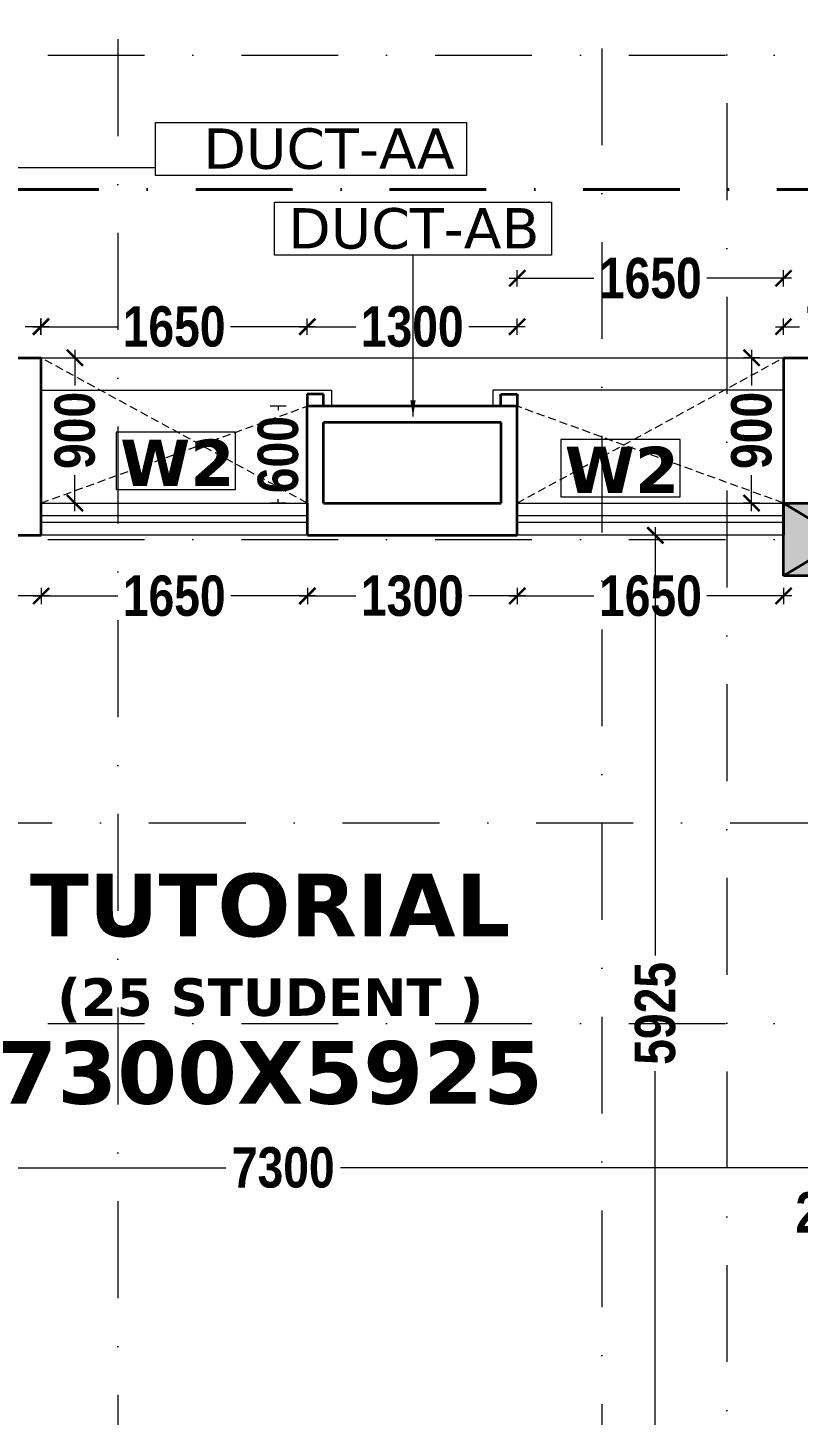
# Model space of a CAD drawing. Header units: millimetres. Extents: x -3092155 to 4513934, y -12317808 to 1850003.
# Drawn here: x -391892 to -387119, y -5699629 to -5691031 of the extents above; entities that cross this region are included whole.
import ezdxf

# ---------------------------------------------------------------- set-up
doc = ezdxf.new("R2010")
doc.units = ezdxf.units.MM
doc.header["$LTSCALE"] = 2
doc.header["$MEASUREMENT"] = 0
doc.header["$PDMODE"] = 34
doc.header["$PDSIZE"] = 500
for name, pattern in [('DASHDOT', [1, 0.5, -0.25, 0, -0.25]), ('DASHED2', [0.375, 0.25, -0.125]), ('HIDDEN', [0.375, 0.25, -0.125])]:
    doc.linetypes.add(name, pattern=pattern)
for name, color, linetype, lineweight, true_color in [('AEROW', 7, 'Continuous', 15, 0x0d0d0d), ('DOT', 7, 'DASHED2', 0, 0x89067c), ('duct text', 7, 'Continuous', 5, 0x30182a)]:
    doc.layers.add(name, color=color, linetype=linetype, lineweight=lineweight, true_color=true_color)
for name, color, linetype, lineweight in [('coloumn', 10, 'Continuous', 35), ('cornice', 12, 'Continuous', 25), ('D DIM', 250, 'Continuous', 9), ('DUCT', 37, 'Continuous', 35), ('glass', 5, 'Continuous', 15), ('GRID', 251, 'DASHDOT', 5), ('PROJ', 251, 'HIDDEN', 5), ('SILL', 74, 'Continuous', 9), ('TEXT', 7, 'Continuous', 13), ('VENTI', 162, 'Continuous', 5), ('W2', 162, 'Continuous', 5), ('WAll', 250, 'Continuous', 35)]:
    doc.layers.add(name, color=color, linetype=linetype, lineweight=lineweight)
doc.styles.add('INNER DIM', font='ARIALNB.TTF', dxfattribs={"height": 250})
doc.styles.add('style2', font='verdana.ttf')
doc.dimstyles.new('external final', dxfattribs={"dimscale": 0, "dimtxt": 250, "dimasz": 100, "dimexe": 50, "dimexo": 50, "dimgap": 50, "dimtad": 0, "dimdec": 0, "dimzin": 0, "dimdsep": 46, "dimtxsty": 'INNER DIM', "dimblk": 'ARCHTICK', "dimcen": 100, "dimdle": 50, "dimclrd": 256, "dimclre": 256, "dimclrt": 256, "dimadec": 0, "dimazin": 0, "dimtfac": 1, "dimtdec": 0, "dimtix": 1, "dimtmove": 1, "dimatfit": 3, "dimfxl": 50, "dimfxlon": 1, "dimtolj": 1, "dimtzin": 0, "dimlwd": -1, "dimlwe": -1, "dimarcsym": 1})
doc.dimstyles.new('INNER DIM', dxfattribs={"dimscale": 0, "dimtxt": 250, "dimasz": 100, "dimexe": 50, "dimexo": 50, "dimgap": 50, "dimtad": 0, "dimdec": 0, "dimzin": 0, "dimdsep": 46, "dimtxsty": 'INNER DIM', "dimblk": 'ARCHTICK', "dimcen": 100, "dimdle": 50, "dimclrd": 256, "dimclre": 256, "dimclrt": 256, "dimadec": 0, "dimazin": 0, "dimtfac": 1, "dimtdec": 0, "dimtix": 1, "dimtmove": 2, "dimatfit": 3, "dimfxl": 50, "dimfxlon": 1, "dimtolj": 1, "dimtzin": 0, "dimlwd": -1, "dimlwe": -1, "dimarcsym": 1})

# ---------------------------------------------------------------- blocks, each defined once
blk = doc.blocks.new('_ArchTick')
at = {"color": 0, "linetype": 'ByBlock', "const_width": 0.15}
blk.add_lwpolyline([(-0.5, -0.5), (0.5, 0.5)], dxfattribs=at)
blk = doc.blocks.new('*D697')
at = {"layer": 'D DIM', "ltscale": 100, "transparency": 16777216}
for p, q in [((-393959.3, -5698044.7), (-393959.3, -5698144.7)), ((-386659.7, -5698044.7), (-386659.7, -5698144.7)), ((-394009.3, -5698094.7), (-390665, -5698094.7)), ((-386609.7, -5698094.7), (-389954, -5698094.7))]:
    blk.add_line(p, q, dxfattribs=at)
at = {"layer": 'Defpoints', "color": 0, "lineweight": 50, "ltscale": 100, "transparency": 16777216}
for p in [(-393959.3, -5697426.2), (-386659.7, -5697901.2), (-386659.7, -5698094.7)]:
    blk.add_point(p, dxfattribs=at)
at = {"layer": 'D DIM', "ltscale": 100, "transparency": 16777216, "xscale": 100, "yscale": 100, "zscale": 100, "rotation": 180}
blk.add_blockref('_ArchTick', (-393959.3, -5698094.7), dxfattribs=at)
at = {"layer": 'D DIM', "ltscale": 100, "transparency": 16777216, "xscale": 100, "yscale": 100, "zscale": 100}
blk.add_blockref('_ArchTick', (-386659.7, -5698094.7), dxfattribs=at)
at = {"layer": 'D DIM', "ltscale": 100, "transparency": 16777216, "insert": (-390309.5, -5698094.7), "char_height": 250, "attachment_point": 5, "style": 'INNER DIM'}
blk.add_mtext('\\A1;7300', dxfattribs=at)
blk = doc.blocks.new('*D698')
at = {"layer": 'D DIM', "ltscale": 100, "transparency": 16777216}
for p, q in [((-386659.7, -5698044.7), (-386659.7, -5698144.7)), ((-386459.7, -5698044.7), (-386459.7, -5698144.7)), ((-386709.7, -5698094.7), (-386409.7, -5698094.7))]:
    blk.add_line(p, q, dxfattribs=at)
at = {"layer": 'Defpoints', "color": 0, "lineweight": 50, "ltscale": 100, "transparency": 16777216}
for p in [(-386659.7, -5697901.2), (-386459.7, -5697901.2), (-386459.7, -5698094.7)]:
    blk.add_point(p, dxfattribs=at)
at = {"layer": 'D DIM', "ltscale": 100, "transparency": 16777216, "xscale": 100, "yscale": 100, "zscale": 100, "rotation": 180}
blk.add_blockref('_ArchTick', (-386659.7, -5698094.7), dxfattribs=at)
at = {"layer": 'D DIM', "ltscale": 100, "transparency": 16777216, "xscale": 100, "yscale": 100, "zscale": 100}
blk.add_blockref('_ArchTick', (-386459.7, -5698094.7), dxfattribs=at)
at = {"layer": 'D DIM', "ltscale": 100, "transparency": 16777216, "insert": (-386896.4, -5698373.9), "char_height": 250, "attachment_point": 5, "style": 'INNER DIM'}
blk.add_mtext('\\A1;200', dxfattribs=at)
blk = doc.blocks.new('*D730')
at = {"layer": 'D DIM', "ltscale": 100, "transparency": 16777216}
for p, q in [((-438689.1, 360.6), (-438689.1, 460.6)), ((998.8, 360.6), (998.8, 460.6)), ((1048.8, 410.6), (-438739.1, 410.6))]:
    blk.add_line(p, q, dxfattribs=at)
at = {"layer": 'Defpoints', "color": 0, "lineweight": 50, "ltscale": 100, "transparency": 16777216}
for p in [(-438689.1, 410.6), (998.8, 0), (-438689.1, -5723126.2)]:
    blk.add_point(p, dxfattribs=at)
at = {"layer": 'D DIM', "ltscale": 100, "transparency": 16777216, "xscale": 100, "yscale": 100, "zscale": 100, "rotation": 180}
blk.add_blockref('_ArchTick', (-438689.1, 410.6), dxfattribs=at)
at = {"layer": 'D DIM', "ltscale": 100, "transparency": 16777216, "xscale": 100, "yscale": 100, "zscale": 100}
blk.add_blockref('_ArchTick', (998.8, 410.6), dxfattribs=at)
at = {"layer": 'D DIM', "ltscale": 100, "transparency": 16777216, "insert": (1326.5, 835.2), "char_height": 250, "attachment_point": 5, "style": 'INNER DIM'}
blk.add_mtext('\\A1;439688', dxfattribs=at)
blk = doc.blocks.new('*D359')
at = {"layer": 'D DIM', "ltscale": 100, "transparency": 16777216}
for p, q in [((-387954.3, -5694176.2), (-388054.3, -5694176.2)), ((-388004.3, -5694126.2), (-388004.3, -5696780.9)), ((-388004.3, -5700151.2), (-388004.3, -5697496.5)), ((-387954.3, -5700101.2), (-388054.3, -5700101.2))]:
    blk.add_line(p, q, dxfattribs=at)
at = {"layer": 'Defpoints', "color": 0, "lineweight": 50, "ltscale": 100, "transparency": 16777216}
for p in [(-387869.4, -5694176.2), (-388004.3, -5700101.2), (-387869.4, -5700101.2)]:
    blk.add_point(p, dxfattribs=at)
at = {"layer": 'D DIM', "ltscale": 100, "transparency": 16777216, "xscale": 100, "yscale": 100, "zscale": 100}
for p, rotation in [((-388004.3, -5694176.2), 90), ((-388004.3, -5700101.2), 270)]:
    blk.add_blockref('_ArchTick', p, dxfattribs=dict(at, rotation=rotation))
at = {"layer": 'D DIM', "ltscale": 100, "transparency": 16777216, "insert": (-388004.3, -5697138.7), "char_height": 250, "attachment_point": 5, "rotation": 90, "style": 'INNER DIM'}
blk.add_mtext('\\A1;5925', dxfattribs=at)
blk = doc.blocks.new('*D586')
at = {"layer": 'D DIM', "ltscale": 100, "transparency": 16777216}
for p, q in [((-388859.3, -5694501.9), (-388859.3, -5694601.9)), ((-387209.3, -5694501.9), (-387209.3, -5694601.9)), ((-388909.3, -5694551.9), (-388384.5, -5694551.9)), ((-387159.3, -5694551.9), (-387684.1, -5694551.9))]:
    blk.add_line(p, q, dxfattribs=at)
at = {"layer": 'Defpoints', "color": 0, "lineweight": 50, "ltscale": 100, "transparency": 16777216}
for p in [(-388859.3, -5694176.2), (-387209.3, -5694201.2), (-388859.3, -5694551.9)]:
    blk.add_point(p, dxfattribs=at)
at = {"layer": 'D DIM', "ltscale": 100, "transparency": 16777216, "xscale": 100, "yscale": 100, "zscale": 100, "rotation": 180}
blk.add_blockref('_ArchTick', (-388859.3, -5694551.9), dxfattribs=at)
at = {"layer": 'D DIM', "ltscale": 100, "transparency": 16777216, "xscale": 100, "yscale": 100, "zscale": 100}
blk.add_blockref('_ArchTick', (-387209.3, -5694551.9), dxfattribs=at)
at = {"layer": 'D DIM', "ltscale": 100, "transparency": 16777216, "insert": (-388034.3, -5694551.9), "char_height": 250, "attachment_point": 5, "style": 'INNER DIM'}
blk.add_mtext('\\A1;1650', dxfattribs=at)
blk = doc.blocks.new('*D587')
at = {"layer": 'D DIM', "ltscale": 100, "transparency": 16777216}
for p, q in [((-390159.8, -5694501.9), (-390159.8, -5694601.9)), ((-388859.3, -5694501.9), (-388859.3, -5694601.9)), ((-390209.8, -5694551.9), (-389859.8, -5694551.9)), ((-388809.3, -5694551.9), (-389159.3, -5694551.9))]:
    blk.add_line(p, q, dxfattribs=at)
at = {"layer": 'Defpoints', "color": 0, "lineweight": 50, "ltscale": 100, "transparency": 16777216}
for p in [(-390159.8, -5694176.2), (-388859.3, -5694176.2), (-390159.8, -5694551.9)]:
    blk.add_point(p, dxfattribs=at)
at = {"layer": 'D DIM', "ltscale": 100, "transparency": 16777216, "xscale": 100, "yscale": 100, "zscale": 100, "rotation": 180}
blk.add_blockref('_ArchTick', (-390159.8, -5694551.9), dxfattribs=at)
at = {"layer": 'D DIM', "ltscale": 100, "transparency": 16777216, "xscale": 100, "yscale": 100, "zscale": 100}
blk.add_blockref('_ArchTick', (-388859.3, -5694551.9), dxfattribs=at)
at = {"layer": 'D DIM', "ltscale": 100, "transparency": 16777216, "insert": (-389509.5, -5694551.9), "char_height": 250, "attachment_point": 5, "style": 'INNER DIM'}
blk.add_mtext('\\A1;1300', dxfattribs=at)
blk = doc.blocks.new('*D588')
at = {"layer": 'D DIM', "ltscale": 100, "transparency": 16777216}
for p, q in [((-391809.8, -5694501.9), (-391809.8, -5694601.9)), ((-390159.8, -5694501.9), (-390159.8, -5694601.9)), ((-391859.8, -5694551.9), (-391335, -5694551.9)), ((-390109.8, -5694551.9), (-390634.6, -5694551.9))]:
    blk.add_line(p, q, dxfattribs=at)
at = {"layer": 'Defpoints', "color": 0, "lineweight": 50, "ltscale": 100, "transparency": 16777216}
for p in [(-391809.8, -5694176.2), (-390159.8, -5694176.2), (-391809.8, -5694551.9)]:
    blk.add_point(p, dxfattribs=at)
at = {"layer": 'D DIM', "ltscale": 100, "transparency": 16777216, "xscale": 100, "yscale": 100, "zscale": 100, "rotation": 180}
blk.add_blockref('_ArchTick', (-391809.8, -5694551.9), dxfattribs=at)
at = {"layer": 'D DIM', "ltscale": 100, "transparency": 16777216, "xscale": 100, "yscale": 100, "zscale": 100}
blk.add_blockref('_ArchTick', (-390159.8, -5694551.9), dxfattribs=at)
at = {"layer": 'D DIM', "ltscale": 100, "transparency": 16777216, "insert": (-390984.8, -5694551.9), "char_height": 250, "attachment_point": 5, "style": 'INNER DIM'}
blk.add_mtext('\\A1;1650', dxfattribs=at)
blk = doc.blocks.new('*D589')
at = {"layer": 'D DIM', "ltscale": 100, "transparency": 16777216}
for p, q in [((-393959.3, -5694501.9), (-393959.3, -5694601.9)), ((-391809.8, -5694501.9), (-391809.8, -5694601.9)), ((-394009.3, -5694551.9), (-393740.9, -5694551.9)), ((-391759.8, -5694551.9), (-393024.9, -5694551.9))]:
    blk.add_line(p, q, dxfattribs=at)
at = {"layer": 'Defpoints', "color": 0, "lineweight": 50, "ltscale": 100, "transparency": 16777216}
for p in [(-393959.3, -5694176.2), (-391809.8, -5694176.2), (-393959.3, -5694551.9)]:
    blk.add_point(p, dxfattribs=at)
at = {"layer": 'D DIM', "ltscale": 100, "transparency": 16777216, "xscale": 100, "yscale": 100, "zscale": 100, "rotation": 180}
blk.add_blockref('_ArchTick', (-393959.3, -5694551.9), dxfattribs=at)
at = {"layer": 'D DIM', "ltscale": 100, "transparency": 16777216, "xscale": 100, "yscale": 100, "zscale": 100}
blk.add_blockref('_ArchTick', (-391809.8, -5694551.9), dxfattribs=at)
at = {"layer": 'D DIM', "ltscale": 100, "transparency": 16777216, "insert": (-393382.9, -5694551.9), "char_height": 250, "attachment_point": 5, "style": 'INNER DIM'}
blk.add_mtext('\\A1;2150', dxfattribs=at)
blk = doc.blocks.new('*D590')
at = {"layer": 'D DIM', "ltscale": 100, "transparency": 16777216}
for p, q in [((-391650.4, -5693076.2), (-391550.4, -5693076.2)), ((-391600.4, -5693026.2), (-391600.4, -5693248.8)), ((-391600.4, -5694026.2), (-391600.4, -5693803.6)), ((-391650.4, -5693976.2), (-391550.4, -5693976.2))]:
    blk.add_line(p, q, dxfattribs=at)
at = {"layer": 'Defpoints', "color": 0, "lineweight": 50, "ltscale": 100, "transparency": 16777216}
for p in [(-391895.3, -5693076.2), (-391600.4, -5693076.2), (-391809.8, -5693976.2)]:
    blk.add_point(p, dxfattribs=at)
at = {"layer": 'D DIM', "ltscale": 100, "transparency": 16777216, "xscale": 100, "yscale": 100, "zscale": 100}
for p, rotation in [((-391600.4, -5693076.2), 90), ((-391600.4, -5693976.2), 270)]:
    blk.add_blockref('_ArchTick', p, dxfattribs=dict(at, rotation=rotation))
at = {"layer": 'D DIM', "ltscale": 100, "transparency": 16777216, "insert": (-391600.4, -5693526.2), "char_height": 250, "attachment_point": 5, "rotation": 90, "style": 'INNER DIM'}
blk.add_mtext('\\A1;900', dxfattribs=at)
blk = doc.blocks.new('*D591')
at = {"layer": 'D DIM', "ltscale": 100, "transparency": 16777216}
for p, q in [((-387357.9, -5693076.2), (-387457.9, -5693076.2)), ((-387407.9, -5693026.2), (-387407.9, -5693248.8)), ((-387407.9, -5694026.2), (-387407.9, -5693803.6)), ((-387357.9, -5693976.2), (-387457.9, -5693976.2))]:
    blk.add_line(p, q, dxfattribs=at)
at = {"layer": 'Defpoints', "color": 0, "lineweight": 50, "ltscale": 100, "transparency": 16777216}
for p in [(-387407.9, -5693076.2), (-387127.4, -5693076.2), (-387209.3, -5693976.2)]:
    blk.add_point(p, dxfattribs=at)
at = {"layer": 'D DIM', "ltscale": 100, "transparency": 16777216, "xscale": 100, "yscale": 100, "zscale": 100}
for p, rotation in [((-387407.9, -5693076.2), 90), ((-387407.9, -5693976.2), 270)]:
    blk.add_blockref('_ArchTick', p, dxfattribs=dict(at, rotation=rotation))
at = {"layer": 'D DIM', "ltscale": 100, "transparency": 16777216, "insert": (-387407.9, -5693526.2), "char_height": 250, "attachment_point": 5, "rotation": 90, "style": 'INNER DIM'}
blk.add_mtext('\\A1;900', dxfattribs=at)
blk = doc.blocks.new('*D604')
at = {"layer": 'D DIM', "ltscale": 100, "transparency": 16777216}
for p, q in [((-387259.7, -5692883.4), (-387110.6, -5692883.4)), ((-387209.7, -5692933.4), (-387209.7, -5692833.4)), ((-386409.7, -5692883.4), (-386558.8, -5692883.4)), ((-386459.7, -5692933.4), (-386459.7, -5692833.4))]:
    blk.add_line(p, q, dxfattribs=at)
at = {"layer": 'Defpoints', "color": 0, "lineweight": 50, "ltscale": 100, "transparency": 16777216}
for p in [(-386459.7, -5692883.4), (-387209.7, -5693376.2), (-386459.7, -5693376.2)]:
    blk.add_point(p, dxfattribs=at)
at = {"layer": 'D DIM', "ltscale": 100, "transparency": 16777216, "xscale": 100, "yscale": 100, "zscale": 100, "rotation": 180}
blk.add_blockref('_ArchTick', (-387209.7, -5692883.4), dxfattribs=at)
at = {"layer": 'D DIM', "ltscale": 100, "transparency": 16777216, "xscale": 100, "yscale": 100, "zscale": 100}
blk.add_blockref('_ArchTick', (-386459.7, -5692883.4), dxfattribs=at)
at = {"layer": 'D DIM', "ltscale": 100, "transparency": 16777216, "insert": (-386834.7, -5692883.4), "char_height": 250, "attachment_point": 5, "style": 'INNER DIM'}
blk.add_mtext('\\A1;750', dxfattribs=at)
blk = doc.blocks.new('*D941')
at = {"layer": 'D DIM', "ltscale": 100, "transparency": 16777216}
for p, q in [((-388860.1, -5692633.4), (-388860.1, -5692533.4)), ((-387210.1, -5692633.4), (-387210.1, -5692533.4)), ((-388910.1, -5692583.4), (-388385.3, -5692583.4)), ((-387160.1, -5692583.4), (-387684.9, -5692583.4))]:
    blk.add_line(p, q, dxfattribs=at)
at = {"layer": 'Defpoints', "color": 0, "lineweight": 50, "ltscale": 100, "transparency": 16777216}
for p in [(-388860.1, -5692583.4), (-388860.1, -5693076.2), (-387210.1, -5693076.2)]:
    blk.add_point(p, dxfattribs=at)
at = {"layer": 'D DIM', "ltscale": 100, "transparency": 16777216, "xscale": 100, "yscale": 100, "zscale": 100, "rotation": 180}
blk.add_blockref('_ArchTick', (-388860.1, -5692583.4), dxfattribs=at)
at = {"layer": 'D DIM', "ltscale": 100, "transparency": 16777216, "xscale": 100, "yscale": 100, "zscale": 100}
blk.add_blockref('_ArchTick', (-387210.1, -5692583.4), dxfattribs=at)
at = {"layer": 'D DIM', "ltscale": 100, "transparency": 16777216, "insert": (-388035.1, -5692583.4), "char_height": 250, "attachment_point": 5, "style": 'INNER DIM'}
blk.add_mtext('\\A1;1650', dxfattribs=at)
blk = doc.blocks.new('*D942')
at = {"layer": 'D DIM', "ltscale": 100, "transparency": 16777216}
for p, q in [((-391860.6, -5692883.4), (-391335.8, -5692883.4)), ((-391810.6, -5692933.4), (-391810.6, -5692833.4)), ((-390110.6, -5692883.4), (-390635.4, -5692883.4)), ((-390160.6, -5692933.4), (-390160.6, -5692833.4))]:
    blk.add_line(p, q, dxfattribs=at)
at = {"layer": 'Defpoints', "color": 0, "lineweight": 50, "ltscale": 100, "transparency": 16777216}
for p in [(-391810.6, -5692883.4), (-391810.6, -5693076.2), (-390160.6, -5693376.2)]:
    blk.add_point(p, dxfattribs=at)
at = {"layer": 'D DIM', "ltscale": 100, "transparency": 16777216, "xscale": 100, "yscale": 100, "zscale": 100, "rotation": 180}
blk.add_blockref('_ArchTick', (-391810.6, -5692883.4), dxfattribs=at)
at = {"layer": 'D DIM', "ltscale": 100, "transparency": 16777216, "xscale": 100, "yscale": 100, "zscale": 100}
blk.add_blockref('_ArchTick', (-390160.6, -5692883.4), dxfattribs=at)
at = {"layer": 'D DIM', "ltscale": 100, "transparency": 16777216, "insert": (-390985.6, -5692883.4), "char_height": 250, "attachment_point": 5, "style": 'INNER DIM'}
blk.add_mtext('\\A1;1650', dxfattribs=at)
blk = doc.blocks.new('*D943')
at = {"layer": 'D DIM', "ltscale": 100, "transparency": 16777216}
for p, q in [((-390210.6, -5692883.4), (-389860.6, -5692883.4)), ((-390160.6, -5692933.4), (-390160.6, -5692833.4)), ((-388810.1, -5692883.4), (-389160.1, -5692883.4)), ((-388860.1, -5692933.4), (-388860.1, -5692833.4))]:
    blk.add_line(p, q, dxfattribs=at)
at = {"layer": 'Defpoints', "color": 0, "lineweight": 50, "ltscale": 100, "transparency": 16777216}
for p in [(-390160.6, -5692883.4), (-388860.1, -5693480), (-390160.6, -5693524.6)]:
    blk.add_point(p, dxfattribs=at)
at = {"layer": 'D DIM', "ltscale": 100, "transparency": 16777216, "xscale": 100, "yscale": 100, "zscale": 100, "rotation": 180}
blk.add_blockref('_ArchTick', (-390160.6, -5692883.4), dxfattribs=at)
at = {"layer": 'D DIM', "ltscale": 100, "transparency": 16777216, "xscale": 100, "yscale": 100, "zscale": 100}
blk.add_blockref('_ArchTick', (-388860.1, -5692883.4), dxfattribs=at)
at = {"layer": 'D DIM', "ltscale": 100, "transparency": 16777216, "insert": (-389510.4, -5692883.4), "char_height": 250, "attachment_point": 5, "style": 'INNER DIM'}
blk.add_mtext('\\A1;1300', dxfattribs=at)
blk = doc.blocks.new('*D945')
at = {"layer": 'D DIM', "ltscale": 100, "transparency": 16777216}
for p, q in [((-392610.2, -5692883.4), (-392461.1, -5692883.4)), ((-392560.2, -5692933.4), (-392560.2, -5692833.4)), ((-391760.2, -5692883.4), (-391909.3, -5692883.4)), ((-391810.2, -5692933.4), (-391810.2, -5692833.4))]:
    blk.add_line(p, q, dxfattribs=at)
at = {"layer": 'Defpoints', "color": 0, "lineweight": 50, "ltscale": 100, "transparency": 16777216}
for p in [(-391810.2, -5692883.4), (-392560.2, -5693076.2), (-391810.2, -5693376.2)]:
    blk.add_point(p, dxfattribs=at)
at = {"layer": 'D DIM', "ltscale": 100, "transparency": 16777216, "xscale": 100, "yscale": 100, "zscale": 100, "rotation": 180}
blk.add_blockref('_ArchTick', (-392560.2, -5692883.4), dxfattribs=at)
at = {"layer": 'D DIM', "ltscale": 100, "transparency": 16777216, "xscale": 100, "yscale": 100, "zscale": 100}
blk.add_blockref('_ArchTick', (-391810.2, -5692883.4), dxfattribs=at)
at = {"layer": 'D DIM', "ltscale": 100, "transparency": 16777216, "insert": (-392185.2, -5692883.4), "char_height": 250, "attachment_point": 5, "style": 'INNER DIM'}
blk.add_mtext('\\A1;750', dxfattribs=at)
blk = doc.blocks.new('F.F')
at = {"layer": 'coloumn', "ltscale": 100}
blk.add_hatch(color=256, dxfattribs=at).paths.add_polyline_path([(-159080.3, -5847756.2), (-159080.3, -5847306.2), (-159830.3, -5847306.2), (-159830.3, -5847756.2)])
for p, q in [((-159830.3, -5847756.2), (-159830.3, -5847306.2)), ((-159830.3, -5847306.2), (-159080.3, -5847306.2)), ((-159080.3, -5847756.2), (-159830.3, -5847756.2))]:
    blk.add_line(p, q, dxfattribs=at)
blk.add_lwpolyline([(-159080.3, -5847756.2), (-159830.3, -5847306.2), (-159080.3, -5847306.2), (-159830.3, -5847756.2)], dxfattribs=at)
blk = doc.blocks.new('*D1087')
at = {"layer": 'D DIM', "ltscale": 100, "transparency": 16777216}
for p, q in [((-390291.1, -5693376.2), (-390391.1, -5693376.2)), ((-390341.1, -5693376.2), (-390341.1, -5693400.4)), ((-390291.1, -5693976.2), (-390391.1, -5693976.2)), ((-390341.1, -5693976.2), (-390341.1, -5693952.1))]:
    blk.add_line(p, q, dxfattribs=at)
at = {"layer": 'Defpoints', "color": 0, "lineweight": 50, "ltscale": 100, "transparency": 16777216}
for p in [(-390096.8, -5693376.2), (-390341.1, -5693976.2), (-390060.6, -5693976.2)]:
    blk.add_point(p, dxfattribs=at)
at = {"layer": 'D DIM', "ltscale": 100, "transparency": 16777216, "insert": (-390341.1, -5693676.2), "char_height": 250, "attachment_point": 5, "rotation": 90, "style": 'INNER DIM'}
blk.add_mtext('\\A1;600', dxfattribs=at)
blk = doc.blocks.new('uyujnjh')
at = {"layer": 'PROJ', "linetype": 'DASHDOT', "lineweight": 40, "ltscale": 600}
blk.add_line((-186042.2, -5846539.3), (-249741.2, -5846539.3), dxfattribs=at)
blk = doc.blocks.new('5HYHH')
at = {"layer": 'duct text', "ltscale": 0.1}
for points in [[(-198078.8, -5685359.8), (-196152, -5685359.8), (-196152, -5685689), (-198078.8, -5685689)], [(-197341.1, -5685854), (-195626.5, -5685854), (-195626.5, -5686183.1), (-197341.1, -5686183.1)]]:
    blk.add_lwpolyline(points, close=True, dxfattribs=at)
at = {"layer": 'duct text', "ltscale": 0.1, "char_height": 250, "width": 1547.237, "attachment_point": 5, "rotation": 359.99988, "style": 'style2'}
for s, insert in [('\\pt2750;DUCT-AA', (-197004.5, -5685524.6)), ('\\pt2750;DUCT-AB', (-196478.9, -5686018.7))]:
    blk.add_mtext(s, dxfattribs=dict(at, insert=insert))
at = {"layer": 'AEROW', "lineweight": 30, "ltscale": 100}
for points in [[(-199014.5, -5687078.9), (-199014.5, -5685638.8), (-198078.8, -5685638.8)], [(-196483.8, -5687183.1), (-196483.8, -5686183.1)]]:
    blk.add_leader(points, dimstyle='external final', override={"dimscale": 1, "dimfxl": 50}, dxfattribs=at)

msp = doc.modelspace()

# ---------------------------------------------------------------- linework, layer by layer
at = {"layer": 'DOT', "ltscale": 100}
for p, q in [((-390160.6, -5693976.2), (-391810.6, -5693076.2)), ((-388860.1, -5693976.2), (-387210.1, -5693076.2)), ((-391810.6, -5693976.2), (-390160.6, -5693376.2)), ((-387210.1, -5693976.2), (-388860.1, -5693376.2))]:
    msp.add_line(p, q, dxfattribs=at)
at = {"layer": 'DUCT', "ltscale": 100}
for p, q in [((-392560.2, -5693076.2), (-391810.2, -5693076.2)), ((-391810.2, -5693976.2), (-391810.2, -5693076.2)), ((-387209.7, -5693076.2), (-387209.7, -5694176.2)), ((-387209.7, -5693076.2), (-386459.7, -5693076.2)), ((-390060.2, -5693301.2), (-390160.6, -5693301.2)), ((-390160.6, -5693301.2), (-390160.6, -5693376.2)), ((-390060.2, -5693376.2), (-390060.2, -5693301.2)), ((-388960.5, -5693376.2), (-388960.5, -5693301.2)), ((-388960.5, -5693301.2), (-388860.1, -5693301.2)), ((-388860.1, -5693301.2), (-388860.1, -5693376.2)), ((-391810.2, -5694176.2), (-391810.2, -5693976.2)), ((-390160.2, -5694176.2), (-390160.2, -5693976.2)), ((-390060.6, -5693976.2), (-388960.1, -5693976.2)), ((-388859.7, -5694176.2), (-388859.7, -5693976.2)), ((-393110.2, -5694176.2), (-391810.2, -5694176.2)), ((-390160.2, -5694176.2), (-388859.7, -5694176.2))]:
    msp.add_line(p, q, dxfattribs=at)
at = {"layer": 'glass', "ltscale": 100}
for p, q in [((-390160.2, -5694056.2), (-391810.2, -5694056.2)), ((-390160.2, -5694096.2), (-391810.2, -5694096.2)), ((-387209.7, -5694056.2), (-388859.7, -5694056.2)), ((-387209.7, -5694096.2), (-388859.7, -5694096.2))]:
    msp.add_line(p, q, dxfattribs=at)
at = {"layer": 'GRID', "color": 5, "ltscale": 600}
for p, q in [((-387560.1, -5655495.3), (-387560.1, -5744297.3)), ((-388334.7, -5656355.8), (-388334.7, -5743439.1)), ((-391334.7, -5657499.4), (-391334.7, -5742293.2))]:
    msp.add_line(p, q, dxfattribs=at)
at = {"layer": 'GRID', "color": 6, "ltscale": 600}
for p, q in [((-460174.6, -5691201.2), (-367335.1, -5691201.2)), ((-460174.6, -5694201.2), (-367335.1, -5694201.2)), ((-461947.5, -5695958.6), (-365562.7, -5695958.6)), ((-460174.6, -5697201.2), (-367335.1, -5697201.2))]:
    msp.add_line(p, q, dxfattribs=at)
at = {"layer": 'SILL', "ltscale": 100}
for p, q in [((-393359.3, -5693076.2), (-387210.1, -5693076.2)), ((-391810.6, -5693276.2), (-390010.6, -5693276.2)), ((-390010.2, -5693276.2), (-390010.2, -5693376.2)), ((-387210.5, -5693276.2), (-389010.5, -5693276.2)), ((-389010.5, -5693276.2), (-389010.5, -5693376.2)), ((-391810.2, -5693976.2), (-390160.2, -5693976.2)), ((-388859.7, -5693976.2), (-387209.7, -5693976.2)), ((-390160.2, -5694176.2), (-391810.2, -5694176.2)), ((-387209.7, -5694176.2), (-388859.7, -5694176.2))]:
    msp.add_line(p, q, dxfattribs=at)
at = {"layer": 'VENTI', "ltscale": 100}
for points in [[(-391345.2, -5693892.9), (-390605.8, -5693892.9), (-390605.8, -5693537.6), (-391345.2, -5693537.6)], [(-388590.4, -5693937.4), (-387851, -5693937.4), (-387851, -5693582.1), (-388590.4, -5693582.1)]]:
    msp.add_lwpolyline(points, close=True, dxfattribs=at)
at = {"layer": 'WAll', "ltscale": 100}
for p, q in [((-390160.6, -5693976.2), (-390160.6, -5693376.2)), ((-388860.1, -5693376.2), (-390160.6, -5693376.2)), ((-388860.1, -5693976.2), (-388860.1, -5693376.2)), ((-390060.6, -5693976.2), (-390060.6, -5693476.2)), ((-388960.1, -5693476.2), (-390060.6, -5693476.2)), ((-388960.1, -5693976.2), (-388960.1, -5693476.2))]:
    msp.add_line(p, q, dxfattribs=at)

# ---------------------------------------------------------------- block references
at = {"layer": 'coloumn'}
msp.add_blockref('F.F', (-227379.8, 153330), dxfattribs=at)
at = {"layer": 'cornice', "color": 3, "lineweight": 50}
for name, p in [('5HYHH', (-193021.7, -6257.5)), ('uyujnjh', (-198208.9, 154507))]:
    msp.add_blockref(name, p, dxfattribs=at)

# ---------------------------------------------------------------- texts
at = {"layer": 'TEXT', "ltscale": 0.1, "insert": (-390390.3, -5696989.2), "char_height": 350, "attachment_point": 5, "style": 'style2'}
msp.add_mtext('{\\fVerdana|b1|i0|c0|p34;\\H1.1111x;TUTORIAL\\H0.9x; \\P\\H0.66667x;(25 STUDENT )\\H1.5x;\\P\\H1.1111x;7300X5925}', dxfattribs=at)
at = {"layer": 'W2', "ltscale": 100, "char_height": 287, "width": 641.269, "attachment_point": 7, "style": 'style2'}
for insert in [(-391319.8, -5693869.9), (-388565.1, -5693914.4)]:
    msp.add_mtext('{\\fVerdana|b1|i0|c0|p34;W2}', dxfattribs=dict(at, insert=insert))

# ---------------------------------------------------------------- dimensions: what is measured, and where the dimension line sits
at = {"layer": 'D DIM', "ltscale": 100}
for base, p1, p2, dimstyle, picture, middle in [((-438689.1, 410.6), (998.8, 0), (-438689.1, -5723126.2), 'INNER DIM', '*D730', (1326.5, 835.2)), ((-393959.2969, -5694551.9312), (-391809.787, -5694176.2327), (-393959.2969, -5694176.2327), 'external final', '*D589', (-393382.8883, -5694551.9312)), ((-386459.7, -5698094.7), (-386659.7, -5697901.2), (-386459.7, -5697901.2), 'INNER DIM', '*D698', (-386896.4, -5698373.9))]:
    dim = msp.add_linear_dim(base=base, p1=p1, p2=p2, dimstyle=dimstyle, override={"dimscale": 1}, dxfattribs=at)
    dim.commit()
    dim.dimension.update_dxf_attribs({"geometry": picture, "text_midpoint": middle, "dimtype": 160})
for base, p1, p2, angle, dimstyle, picture, middle in [((-388860.1, -5692583.4), (-387210.1, -5693076.2), (-388860.1, -5693076.2), 180, 'external final', '*D941', (-388035.1, -5692583.4)), ((-391810.6, -5692883.4), (-390160.6, -5693376.2), (-391810.6, -5693076.2), 180, 'external final', '*D942', (-390985.6, -5692883.4)), ((-390160.614, -5692883.4312), (-388860.1247, -5693480.041), (-390160.614, -5693524.5507), 180, 'external final', '*D943', (-389510.3693, -5692883.4312)), ((-391600.4, -5693076.2), (-391809.8, -5693976.2), (-391895.3, -5693076.2), 270, 'external final', '*D590', (-391600.4, -5693526.2)), ((-387407.9, -5693076.2), (-387209.3, -5693976.2), (-387127.4, -5693076.2), 270, 'external final', '*D591', (-387407.9, -5693526.2)), ((-390341.1, -5693976.2), (-390096.8, -5693376.2), (-390060.6, -5693976.2), 90, 'external final', '*D1087', (-390341.1, -5693676.2)), ((-388004.3, -5700101.2), (-387869.4, -5694176.2), (-387869.4, -5700101.2), 90, 'INNER DIM', '*D359', (-388004.3, -5697138.7))]:
    dim = msp.add_linear_dim(base=base, p1=p1, p2=p2, angle=angle, dimstyle=dimstyle, override={"dimscale": 1}, dxfattribs=at)
    dim.commit()
    dim.dimension.update_dxf_attribs({"geometry": picture, "text_midpoint": middle})
for base, p1, p2, dimstyle, picture, middle in [((-391810.2, -5692883.4), (-392560.2, -5693076.2), (-391810.2, -5693376.2), 'external final', '*D945', (-392185.2, -5692883.4)), ((-386459.7, -5692883.4), (-387209.7, -5693376.2), (-386459.7, -5693376.2), 'external final', '*D604', (-386834.7, -5692883.4)), ((-391809.8, -5694551.9), (-390159.8, -5694176.2), (-391809.8, -5694176.2), 'external final', '*D588', (-390984.8, -5694551.9)), ((-390159.787, -5694551.9312), (-388859.2976, -5694176.2309), (-390159.787, -5694176.2327), 'external final', '*D587', (-389509.5423, -5694551.9312)), ((-388859.3, -5694551.9), (-387209.3, -5694201.2), (-388859.3, -5694176.2), 'external final', '*D586', (-388034.3, -5694551.9)), ((-386659.7, -5698094.7), (-393959.3, -5697426.2), (-386659.7, -5697901.2), 'INNER DIM', '*D697', (-390309.5, -5698094.7))]:
    dim = msp.add_linear_dim(base=base, p1=p1, p2=p2, dimstyle=dimstyle, override={"dimscale": 1}, dxfattribs=at)
    dim.commit()
    dim.dimension.update_dxf_attribs({"geometry": picture, "text_midpoint": middle})

doc.saveas('drawing.dxf')
